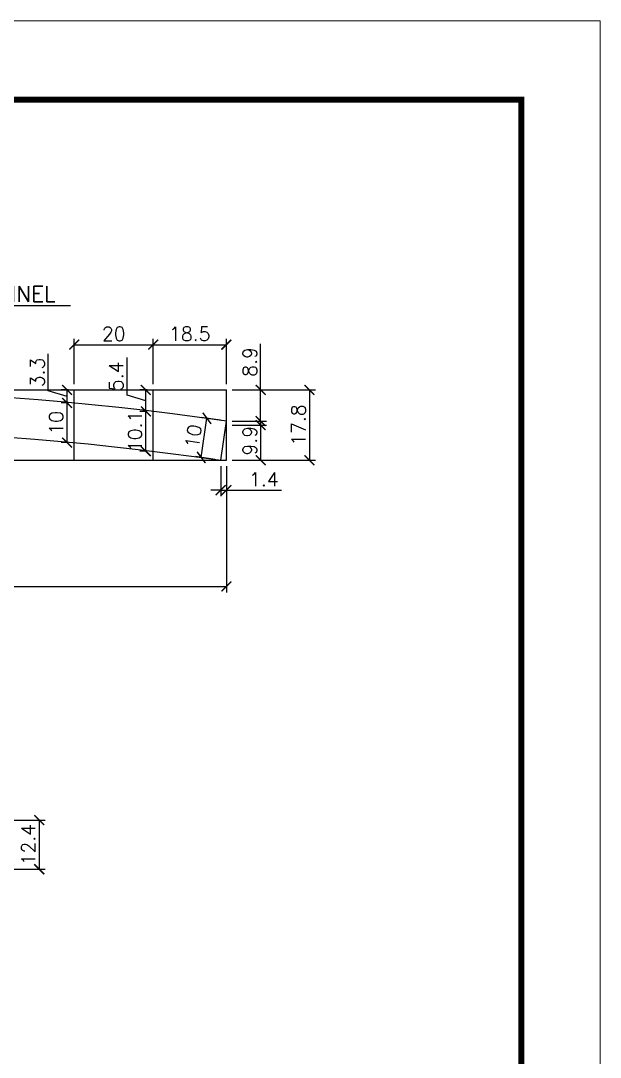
# Model space of a CAD drawing. Extents: x 2582 to 128055, y -26396 to 2611.
# Drawn here: x 3773 to 4067, y -4048 to -3523 of the extents above; entities that cross this region are included whole.
import ezdxf

# ---------------------------------------------------------------- set-up
doc = ezdxf.new("R2010")
doc.units = 0
doc.header["$PDMODE"] = 35
doc.linetypes.add('DASHED', pattern=[0.75, 0.5, -0.25])
for name, color, linetype in [('220', 4, 'Continuous'), ('COTA', 241, 'Continuous'), ('Painéis', 200, 'Continuous')]:
    doc.layers.add(name, color=color, linetype=linetype)
doc.layers.add('Folhas', color=255, linetype='Continuous', lineweight=9)
doc.layers.add('SARRAFO DE PRESSAO', color=251, linetype='DASHED', lineweight=9)
doc.styles.add('COTA TECNICA', font='techl___.ttf', dxfattribs={"height": 10})
doc.styles.add('Romans', font='romans.shx')
doc.dimstyles.new('Cota Seção (2x)', dxfattribs={"dimtxt": 7, "dimasz": 5, "dimexe": 3, "dimexo": 3, "dimgap": 2, "dimtad": 3, "dimdec": 1, "dimlfac": 0.5, "dimzin": 12, "dimdsep": 46, "dimtxsty": 'Romans', "dimblk": 'ARCHTICK', "dimcen": 0, "dimclrd": 4, "dimclre": 4, "dimclrt": 1, "dimadec": 1, "dimazin": 3, "dimtfac": 1, "dimtdec": 1, "dimtmove": 0, "dimatfit": 3, "dimldrblk": 'OBLIQUE', "dimfxl": 1, "dimtolj": 1, "dimtzin": 12, "dimarcsym": 0})
doc.dimstyles.new('PAINEL', dxfattribs={"dimtxt": 10, "dimasz": 3, "dimexe": 3, "dimexo": 3, "dimgap": 3, "dimtad": 1, "dimdec": 1, "dimzin": 12, "dimdsep": 46, "dimtxsty": 'COTA TECNICA', "dimblk1": 'OBLIQUE', "dimblk2": 'OBLIQUE', "dimsah": 1, "dimcen": 0.9, "dimclrd": 4, "dimclre": 4, "dimclrt": 240, "dimadec": 1, "dimazin": 3, "dimtfac": 1, "dimtdec": 1, "dimtmove": 0, "dimatfit": 3, "dimfxl": 1, "dimtolj": 1, "dimtzin": 12, "dimarcsym": 0})

# ---------------------------------------------------------------- blocks, each defined once
blk = doc.blocks.new('9999999999')
at = {"layer": 'Folhas'}
blk.add_lwpolyline([(98138.98, 34190.21), (99623.98, 34190.21), (99623.98, 35240.21), (98138.98, 35240.21)], close=True, dxfattribs=at)
at = {"layer": 'Folhas', "color": 30, "const_width": 3}
blk.add_lwpolyline([(98213.98, 34230.21), (99583.98, 34230.21), (99583.98, 35200.21), (98213.98, 35200.21)], close=True, dxfattribs=at)
blk = doc.blocks.new('_ArchTick')
at = {"color": 0, "linetype": 'ByBlock', "const_width": 0.15}
blk.add_lwpolyline([(-0.5, -0.5), (0.5, 0.5)], dxfattribs=at)
blk = doc.blocks.new('*D811')
at = {"layer": 'COTA', "color": 4, "lineweight": -2, "transparency": 16777216}
blk.add_line((3874.41, -3748.65), (3874.41, -3763.84), dxfattribs=at)
at = {"layer": 'COTA', "color": 4, "linetype": 'ByBlock', "lineweight": -2, "transparency": 16777216}
for p, q in [((3877.29, -3748.65), (3877.29, -3763.84)), ((3874.41, -3760.84), (3869.41, -3760.84)), ((3874.41, -3760.84), (3877.29, -3760.84)), ((3877.29, -3760.84), (3905.29, -3760.84))]:
    blk.add_line(p, q, dxfattribs=at)
at = {"layer": 'Defpoints', "color": 0, "linetype": 'ByBlock', "transparency": 16777216}
for p in [(3874.41, -3745.65), (3877.29, -3745.65), (3877.29, -3760.84)]:
    blk.add_point(p, dxfattribs=at)
at = {"layer": 'COTA', "color": 4, "linetype": 'ByBlock', "lineweight": -2, "transparency": 16777216, "xscale": 5, "yscale": 5, "zscale": 5}
blk.add_blockref('_ArchTick', (3874.41, -3760.84), dxfattribs=at)
at = {"layer": 'COTA', "color": 4, "linetype": 'ByBlock', "lineweight": -2, "transparency": 16777216, "xscale": 5, "yscale": 5, "zscale": 5, "rotation": 180}
blk.add_blockref('_ArchTick', (3877.29, -3760.84), dxfattribs=at)
at = {"layer": 'COTA', "color": 1, "linetype": 'ByBlock', "transparency": 16777216, "insert": (3896.29, -3755.34), "char_height": 7, "attachment_point": 5, "style": 'Romans'}
blk.add_mtext('\\A1;1.4', dxfattribs=at)
blk = doc.blocks.new('_Oblique')
at = {"color": 0, "linetype": 'ByBlock', "lineweight": -2}
blk.add_line((-0.5, -0.5), (0.5, 0.5), dxfattribs=at)
blk = doc.blocks.new('*D812')
at = {"layer": 'COTA', "color": 4, "linetype": 'ByBlock', "lineweight": -2, "transparency": 16777216}
for p, q in [((3894.66, -3710.06), (3894.66, -3686.72)), ((3880.29, -3710.06), (3897.66, -3710.06)), ((3894.66, -3727.85), (3894.66, -3710.06))]:
    blk.add_line(p, q, dxfattribs=at)
at = {"layer": 'COTA', "color": 4, "lineweight": -2, "transparency": 16777216}
blk.add_line((3880.29, -3727.85), (3897.66, -3727.85), dxfattribs=at)
at = {"layer": 'Defpoints', "color": 0, "linetype": 'ByBlock', "transparency": 16777216}
for p in [(3877.29, -3710.06), (3894.66, -3710.06), (3877.29, -3727.85)]:
    blk.add_point(p, dxfattribs=at)
at = {"layer": 'COTA', "color": 4, "linetype": 'ByBlock', "lineweight": -2, "transparency": 16777216, "xscale": 5, "yscale": 5, "zscale": 5}
for p, rotation in [((3894.66, -3710.06), 90), ((3894.66, -3727.85), 270)]:
    blk.add_blockref('_ArchTick', p, dxfattribs=dict(at, rotation=rotation))
at = {"layer": 'COTA', "color": 1, "linetype": 'ByBlock', "transparency": 16777216, "insert": (3889.16, -3695.89), "char_height": 7, "attachment_point": 5, "rotation": 90, "style": 'Romans'}
blk.add_mtext('\\A1;8.9', dxfattribs=at)
blk = doc.blocks.new('*D813')
at = {"layer": 'COTA', "color": 4, "lineweight": -2, "transparency": 16777216}
blk.add_line((3880.29, -3710.06), (3922.35, -3710.06), dxfattribs=at)
at = {"layer": 'COTA', "color": 4, "linetype": 'ByBlock', "lineweight": -2, "transparency": 16777216}
for p, q in [((3919.35, -3710.06), (3919.35, -3745.65)), ((3880.29, -3745.65), (3922.35, -3745.65))]:
    blk.add_line(p, q, dxfattribs=at)
at = {"layer": 'Defpoints', "color": 0, "linetype": 'ByBlock', "transparency": 16777216}
for p in [(3877.29, -3710.06), (3877.29, -3745.65), (3919.35, -3745.65)]:
    blk.add_point(p, dxfattribs=at)
at = {"layer": 'COTA', "color": 4, "linetype": 'ByBlock', "lineweight": -2, "transparency": 16777216, "xscale": 5, "yscale": 5, "zscale": 5}
for p, rotation in [((3919.35, -3710.06), 90), ((3919.35, -3745.65), 270)]:
    blk.add_blockref('_ArchTick', p, dxfattribs=dict(at, rotation=rotation))
at = {"layer": 'COTA', "color": 1, "linetype": 'ByBlock', "transparency": 16777216, "insert": (3913.85, -3727.85), "char_height": 7, "attachment_point": 5, "rotation": 90, "style": 'Romans'}
blk.add_mtext('\\A1;17.8', dxfattribs=at)
blk = doc.blocks.new('*D815')
at = {"layer": 'COTA', "color": 4, "lineweight": -2, "transparency": 16777216}
blk.add_line((3880.29, -3725.85), (3897.66, -3725.85), dxfattribs=at)
at = {"layer": 'COTA', "color": 4, "linetype": 'ByBlock', "lineweight": -2, "transparency": 16777216}
for p, q in [((3894.66, -3725.85), (3894.66, -3745.65)), ((3880.29, -3745.65), (3897.66, -3745.65))]:
    blk.add_line(p, q, dxfattribs=at)
at = {"layer": 'Defpoints', "color": 0, "linetype": 'ByBlock', "transparency": 16777216}
for p in [(3877.29, -3725.85), (3877.29, -3745.65), (3894.66, -3745.65)]:
    blk.add_point(p, dxfattribs=at)
at = {"layer": 'COTA', "color": 4, "linetype": 'ByBlock', "lineweight": -2, "transparency": 16777216, "xscale": 5, "yscale": 5, "zscale": 5}
for p, rotation in [((3894.66, -3725.85), 90), ((3894.66, -3745.65), 270)]:
    blk.add_blockref('_ArchTick', p, dxfattribs=dict(at, rotation=rotation))
at = {"layer": 'COTA', "color": 1, "linetype": 'ByBlock', "transparency": 16777216, "insert": (3889.16, -3735.75), "char_height": 7, "attachment_point": 5, "rotation": 90, "style": 'Romans'}
blk.add_mtext('\\A1;9.9', dxfattribs=at)
blk = doc.blocks.new('*D816')
at = {"layer": 'COTA', "color": 4, "linetype": 'ByBlock', "lineweight": -2, "transparency": 16777216}
for p, q in [((3874.32, -3725.42), (3864.48, -3723.99)), ((3864.57, -3744.22), (3867.45, -3724.42))]:
    blk.add_line(p, q, dxfattribs=at)
at = {"layer": 'COTA', "color": 4, "lineweight": -2, "transparency": 16777216}
blk.add_line((3871.44, -3745.22), (3861.6, -3743.78), dxfattribs=at)
at = {"layer": 'Defpoints', "color": 0, "linetype": 'ByBlock', "transparency": 16777216}
for p in [(3867.45, -3724.42), (3877.29, -3725.86), (3874.41, -3745.65)]:
    blk.add_point(p, dxfattribs=at)
at = {"layer": 'COTA', "color": 4, "linetype": 'ByBlock', "lineweight": -2, "transparency": 16777216, "xscale": 5, "yscale": 5, "zscale": 5}
for p, rotation in [((3867.45, -3724.42), 81.72460995372163), ((3864.57, -3744.22), 261.7246099537217)]:
    blk.add_blockref('_ArchTick', p, dxfattribs=dict(at, rotation=rotation))
at = {"layer": 'COTA', "color": 1, "linetype": 'ByBlock', "transparency": 16777216, "insert": (3860.57, -3733.53), "char_height": 7, "attachment_point": 5, "rotation": 81.7246, "style": 'Romans'}
blk.add_mtext('\\A1;10', dxfattribs=at)
blk = doc.blocks.new('*D834')
at = {"layer": 'COTA', "color": 4, "linetype": 'ByBlock', "lineweight": -2, "transparency": 16777216}
for p, q in [((3797.27, -3716.66), (3793.63, -3716.66)), ((3796.63, -3736.75), (3796.63, -3716.66))]:
    blk.add_line(p, q, dxfattribs=at)
at = {"layer": 'COTA', "color": 4, "lineweight": -2, "transparency": 16777216}
blk.add_line((3797.27, -3736.75), (3793.63, -3736.75), dxfattribs=at)
at = {"layer": 'Defpoints', "color": 0, "linetype": 'ByBlock', "transparency": 16777216}
for p in [(3796.63, -3716.66), (3800.27, -3716.66), (3800.27, -3736.75)]:
    blk.add_point(p, dxfattribs=at)
at = {"layer": 'COTA', "color": 4, "linetype": 'ByBlock', "lineweight": -2, "transparency": 16777216, "xscale": 5, "yscale": 5, "zscale": 5}
for p, rotation in [((3796.63, -3716.66), 90), ((3796.63, -3736.75), 270)]:
    blk.add_blockref('_ArchTick', p, dxfattribs=dict(at, rotation=rotation))
at = {"layer": 'COTA', "color": 1, "linetype": 'ByBlock', "transparency": 16777216, "insert": (3791.13, -3726.7), "char_height": 7, "attachment_point": 5, "rotation": 90, "style": 'Romans'}
blk.add_mtext('\\A1;10', dxfattribs=at)
blk = doc.blocks.new('*D835')
at = {"layer": 'COTA', "color": 4, "linetype": 'ByBlock', "lineweight": -2, "transparency": 16777216}
for p, q in [((3787.13, -3710.51), (3787.13, -3691.85)), ((3796.63, -3713.36), (3787.13, -3710.51)), ((3797.27, -3710.07), (3793.63, -3710.07)), ((3796.63, -3716.66), (3796.63, -3710.07))]:
    blk.add_line(p, q, dxfattribs=at)
at = {"layer": 'COTA', "color": 4, "lineweight": -2, "transparency": 16777216}
blk.add_line((3797.27, -3716.66), (3793.63, -3716.66), dxfattribs=at)
at = {"layer": 'Defpoints', "color": 0, "linetype": 'ByBlock', "transparency": 16777216}
for p in [(3796.63, -3710.07), (3800.27, -3710.07), (3800.27, -3716.66)]:
    blk.add_point(p, dxfattribs=at)
at = {"layer": 'COTA', "color": 4, "linetype": 'ByBlock', "lineweight": -2, "transparency": 16777216, "xscale": 5, "yscale": 5, "zscale": 5}
for p, rotation in [((3796.63, -3710.07), 90), ((3796.63, -3716.66), 270)]:
    blk.add_blockref('_ArchTick', p, dxfattribs=dict(at, rotation=rotation))
at = {"layer": 'COTA', "color": 1, "linetype": 'ByBlock', "transparency": 16777216, "insert": (3781.63, -3701.18), "char_height": 7, "attachment_point": 5, "rotation": 90, "style": 'Romans'}
blk.add_mtext('\\A1;3.3', dxfattribs=at)
blk = doc.blocks.new('*D836')
at = {"layer": 'COTA', "color": 4, "linetype": 'ByBlock', "lineweight": -2, "transparency": 16777216}
for p, q in [((3837.27, -3720.94), (3833.5, -3720.94)), ((3836.5, -3741.08), (3836.5, -3720.94))]:
    blk.add_line(p, q, dxfattribs=at)
at = {"layer": 'COTA', "color": 4, "lineweight": -2, "transparency": 16777216}
blk.add_line((3837.27, -3741.08), (3833.5, -3741.08), dxfattribs=at)
at = {"layer": 'Defpoints', "color": 0, "linetype": 'ByBlock', "transparency": 16777216}
for p in [(3836.5, -3720.94), (3840.27, -3720.94), (3840.27, -3741.08)]:
    blk.add_point(p, dxfattribs=at)
at = {"layer": 'COTA', "color": 4, "linetype": 'ByBlock', "lineweight": -2, "transparency": 16777216, "xscale": 5, "yscale": 5, "zscale": 5}
for p, rotation in [((3836.5, -3720.94), 90), ((3836.5, -3741.08), 270)]:
    blk.add_blockref('_ArchTick', p, dxfattribs=dict(at, rotation=rotation))
at = {"layer": 'COTA', "color": 1, "linetype": 'ByBlock', "transparency": 16777216, "insert": (3831, -3731.01), "char_height": 7, "attachment_point": 5, "rotation": 90, "style": 'Romans'}
blk.add_mtext('\\A1;10.1', dxfattribs=at)
blk = doc.blocks.new('*D837')
at = {"layer": 'COTA', "color": 4, "linetype": 'ByBlock', "lineweight": -2, "transparency": 16777216}
for p, q in [((3827, -3712.65), (3827, -3693.65)), ((3837.27, -3710.07), (3833.5, -3710.07)), ((3836.5, -3720.94), (3836.5, -3710.07)), ((3836.5, -3715.5), (3827, -3712.65))]:
    blk.add_line(p, q, dxfattribs=at)
at = {"layer": 'COTA', "color": 4, "lineweight": -2, "transparency": 16777216}
blk.add_line((3837.27, -3720.94), (3833.5, -3720.94), dxfattribs=at)
at = {"layer": 'Defpoints', "color": 0, "linetype": 'ByBlock', "transparency": 16777216}
for p in [(3836.5, -3710.07), (3840.27, -3710.07), (3840.27, -3720.94)]:
    blk.add_point(p, dxfattribs=at)
at = {"layer": 'COTA', "color": 4, "linetype": 'ByBlock', "lineweight": -2, "transparency": 16777216, "xscale": 5, "yscale": 5, "zscale": 5}
for p, rotation in [((3836.5, -3710.07), 90), ((3836.5, -3720.94), 270)]:
    blk.add_blockref('_ArchTick', p, dxfattribs=dict(at, rotation=rotation))
at = {"layer": 'COTA', "color": 1, "linetype": 'ByBlock', "transparency": 16777216, "insert": (3821.5, -3703.15), "char_height": 7, "attachment_point": 5, "rotation": 90, "style": 'Romans'}
blk.add_mtext('\\A1;5.4', dxfattribs=at)
blk = doc.blocks.new('*D838')
at = {"layer": 'COTA', "color": 4, "lineweight": -2, "transparency": 16777216}
blk.add_line((3440.27, -3748.66), (3440.27, -3812.57), dxfattribs=at)
at = {"layer": 'COTA', "color": 4, "linetype": 'ByBlock', "lineweight": -2, "transparency": 16777216}
for p, q in [((3877.29, -3748.65), (3877.29, -3812.57)), ((3440.27, -3809.57), (3877.29, -3809.57))]:
    blk.add_line(p, q, dxfattribs=at)
at = {"layer": 'Defpoints', "color": 0, "linetype": 'ByBlock', "transparency": 16777216}
for p in [(3440.27, -3745.66), (3877.29, -3745.65), (3877.29, -3809.57)]:
    blk.add_point(p, dxfattribs=at)
at = {"layer": 'COTA', "color": 4, "linetype": 'ByBlock', "lineweight": -2, "transparency": 16777216, "xscale": 5, "yscale": 5, "zscale": 5, "rotation": 180}
blk.add_blockref('_ArchTick', (3440.27, -3809.57), dxfattribs=at)
at = {"layer": 'COTA', "color": 4, "linetype": 'ByBlock', "lineweight": -2, "transparency": 16777216, "xscale": 5, "yscale": 5, "zscale": 5}
blk.add_blockref('_ArchTick', (3877.29, -3809.57), dxfattribs=at)
at = {"layer": 'COTA', "color": 1, "linetype": 'ByBlock', "transparency": 16777216, "insert": (3658.78, -3804.07), "char_height": 7, "attachment_point": 5, "style": 'Romans'}
blk.add_mtext('\\A1;218.5', dxfattribs=at)
blk = doc.blocks.new('*D840')
at = {"layer": 'COTA', "color": 4, "lineweight": -2, "transparency": 16777216}
blk.add_line((3800.27, -3707.07), (3800.27, -3684.13), dxfattribs=at)
at = {"layer": 'COTA', "color": 4, "linetype": 'ByBlock', "lineweight": -2, "transparency": 16777216}
for p, q in [((3840.27, -3707.07), (3840.27, -3684.13)), ((3800.27, -3687.13), (3840.27, -3687.13))]:
    blk.add_line(p, q, dxfattribs=at)
at = {"layer": 'Defpoints', "color": 0, "linetype": 'ByBlock', "transparency": 16777216}
for p in [(3840.27, -3687.13), (3800.27, -3710.07), (3840.27, -3710.07)]:
    blk.add_point(p, dxfattribs=at)
at = {"layer": 'COTA', "color": 4, "linetype": 'ByBlock', "lineweight": -2, "transparency": 16777216, "xscale": 5, "yscale": 5, "zscale": 5, "rotation": 180}
blk.add_blockref('_ArchTick', (3800.27, -3687.13), dxfattribs=at)
at = {"layer": 'COTA', "color": 4, "linetype": 'ByBlock', "lineweight": -2, "transparency": 16777216, "xscale": 5, "yscale": 5, "zscale": 5}
blk.add_blockref('_ArchTick', (3840.27, -3687.13), dxfattribs=at)
at = {"layer": 'COTA', "color": 1, "linetype": 'ByBlock', "transparency": 16777216, "insert": (3820.27, -3681.63), "char_height": 7, "attachment_point": 5, "style": 'Romans'}
blk.add_mtext('\\A1;20', dxfattribs=at)
blk = doc.blocks.new('*D841')
at = {"layer": 'COTA', "color": 4, "lineweight": -2, "transparency": 16777216}
blk.add_line((3840.27, -3707.07), (3840.27, -3684.13), dxfattribs=at)
at = {"layer": 'COTA', "color": 4, "linetype": 'ByBlock', "lineweight": -2, "transparency": 16777216}
for p, q in [((3877.29, -3707.07), (3877.29, -3684.13)), ((3840.27, -3687.13), (3877.29, -3687.13))]:
    blk.add_line(p, q, dxfattribs=at)
at = {"layer": 'Defpoints', "color": 0, "linetype": 'ByBlock', "transparency": 16777216}
for p in [(3877.29, -3687.13), (3840.27, -3710.07), (3877.29, -3710.07)]:
    blk.add_point(p, dxfattribs=at)
at = {"layer": 'COTA', "color": 4, "linetype": 'ByBlock', "lineweight": -2, "transparency": 16777216, "xscale": 5, "yscale": 5, "zscale": 5, "rotation": 180}
blk.add_blockref('_ArchTick', (3840.27, -3687.13), dxfattribs=at)
at = {"layer": 'COTA', "color": 4, "linetype": 'ByBlock', "lineweight": -2, "transparency": 16777216, "xscale": 5, "yscale": 5, "zscale": 5}
blk.add_blockref('_ArchTick', (3877.29, -3687.13), dxfattribs=at)
at = {"layer": 'COTA', "color": 1, "linetype": 'ByBlock', "transparency": 16777216, "insert": (3858.78, -3681.63), "char_height": 7, "attachment_point": 5, "style": 'Romans'}
blk.add_mtext('\\A1;18.5', dxfattribs=at)
blk = doc.blocks.new('*D874')
at = {"layer": '220', "color": 4, "lineweight": -2, "transparency": 16777216}
for p, q in [((3750.62, -3927.93), (3785.52, -3927.93)), ((3782.52, -3927.93), (3782.52, -3952.82)), ((3750.62, -3952.82), (3785.52, -3952.82))]:
    blk.add_line(p, q, dxfattribs=at)
at = {"layer": 'Defpoints', "color": 0, "transparency": 16777216}
for p in [(3747.62, -3927.93), (3747.62, -3952.82), (3782.52, -3952.82)]:
    blk.add_point(p, dxfattribs=at)
at = {"layer": '220', "color": 4, "lineweight": -2, "transparency": 16777216, "xscale": 5, "yscale": 5, "zscale": 5}
for p, rotation in [((3782.52, -3927.93), 90), ((3782.52, -3952.82), 270)]:
    blk.add_blockref('_ArchTick', p, dxfattribs=dict(at, rotation=rotation))
at = {"layer": '220', "color": 1, "transparency": 16777216, "insert": (3777.02, -3940.37), "char_height": 7, "attachment_point": 5, "rotation": 90, "style": 'Romans'}
blk.add_mtext('\\A1;12.4', dxfattribs=at)

msp = doc.modelspace()

# ---------------------------------------------------------------- linework, layer by layer
at = {"layer": 'COTA', "linetype": 'ByBlock'}
for p, q in [((3440.27, -3710.07), (3877.29, -3710.06)), ((3800.27, -3745.66), (3800.27, -3710.07)), ((3840.27, -3745.66), (3840.27, -3710.07)), ((3877.29, -3745.65), (3877.29, -3710.06)), ((3440.27, -3745.66), (3877.29, -3745.65))]:
    msp.add_line(p, q, dxfattribs=at)
at = {"layer": 'Painéis'}
msp.add_lwpolyline([(3874.41, -3745.65), (3877.29, -3725.86, 0.072408), (3440.27, -3725.91), (3443.46, -3745.66, -0.072357)], format="xyb", close=True, dxfattribs=at)

# ---------------------------------------------------------------- block references
at = {"layer": 'SARRAFO DE PRESSAO', "color": 6, "linetype": 'ByBlock'}
msp.add_blockref('9999999999', (-95557.34, -38763.26), dxfattribs=at)

# ---------------------------------------------------------------- texts
at = {"color": 240, "insert": (3790.81, -3665.45), "char_height": 8, "attachment_point": 9, "style": 'Romans'}
msp.add_mtext('\\A1;PAINEL', dxfattribs=at)

# ---------------------------------------------------------------- dimensions: what is measured, and where the dimension line sits
at = {"layer": '220'}
dim = msp.add_aligned_dim(p1=(3747.62, -3927.93), p2=(3747.62, -3952.82), distance=34.89, dimstyle='Cota Seção (2x)', dxfattribs=at)
dim.commit()
dim.dimension.update_dxf_attribs({"geometry": '*D874', "text_midpoint": (3777.02, -3940.37)})
at = {"layer": 'COTA', "linetype": 'ByBlock'}
for base, p1, p2, picture, middle in [((3840.27, -3687.13), (3800.27, -3710.07), (3840.27, -3710.07), '*D840', (3820.27, -3681.63)), ((3877.29, -3687.13), (3840.27, -3710.07), (3877.29, -3710.07), '*D841', (3858.78, -3681.63))]:
    dim = msp.add_linear_dim(base=base, p1=p1, p2=p2, dimstyle='Cota Seção (2x)', override={"dimtmove": 1}, dxfattribs=at)
    dim.commit()
    dim.dimension.update_dxf_attribs({"geometry": picture, "text_midpoint": middle})
for base, p1, p2, picture, middle in [((3894.66, -3710.06), (3877.29, -3727.85), (3877.29, -3710.06), '*D812', (3889.16, -3695.89)), ((3919.35, -3745.65), (3877.29, -3710.06), (3877.29, -3745.65), '*D813', (3913.85, -3727.85)), ((3796.63, -3716.66), (3800.27, -3736.75), (3800.27, -3716.66), '*D834', (3791.13, -3726.7)), ((3894.66, -3745.65), (3877.29, -3725.85), (3877.29, -3745.65), '*D815', (3889.16, -3735.75))]:
    dim = msp.add_linear_dim(base=base, p1=p1, p2=p2, angle=90, dimstyle='Cota Seção (2x)', dxfattribs=at)
    dim.commit()
    dim.dimension.update_dxf_attribs({"geometry": picture, "text_midpoint": middle})
for base, p1, p2, picture, middle in [((3796.63, -3710.07), (3800.27, -3716.66), (3800.27, -3710.07), '*D835', (3781.63, -3708.51)), ((3836.5, -3710.07), (3840.27, -3720.94), (3840.27, -3710.07), '*D837', (3821.5, -3710.65))]:
    dim = msp.add_linear_dim(base=base, p1=p1, p2=p2, angle=90, dimstyle='Cota Seção (2x)', override={"dimtmove": 1}, dxfattribs=at)
    dim.commit()
    dim.dimension.update_dxf_attribs({"geometry": picture, "text_midpoint": middle})
dim = msp.add_linear_dim(base=(3836.5, -3720.94), p1=(3840.27, -3741.08), p2=(3840.27, -3720.94), angle=90, dimstyle='Cota Seção (2x)', dxfattribs=at)
dim.commit()
dim.dimension.update_dxf_attribs({"geometry": '*D836', "text_midpoint": (3836.5, -3731.01), "dimtype": 160})
dim = msp.add_aligned_dim(p1=(3874.41, -3745.65), p2=(3877.29, -3725.86), distance=9.94, dimstyle='Cota Seção (2x)', dxfattribs=at)
dim.commit()
dim.dimension.update_dxf_attribs({"geometry": '*D816', "text_midpoint": (3860.57, -3733.53)})
dim = msp.add_linear_dim(base=(3877.29, -3809.57), p1=(3440.27, -3745.66), p2=(3877.29, -3745.65), dimstyle='Cota Seção (2x)', dxfattribs=at)
dim.commit()
dim.dimension.update_dxf_attribs({"geometry": '*D838', "text_midpoint": (3658.78, -3809.57), "dimtype": 160})
dim = msp.add_linear_dim(base=(3877.29, -3760.84), p1=(3874.41, -3745.65), p2=(3877.29, -3745.65), dimstyle='Cota Seção (2x)', dxfattribs=at)
dim.commit()
dim.dimension.update_dxf_attribs({"geometry": '*D811', "text_midpoint": (3896.29, -3755.34)})

# ---------------------------------------------------------------- leaders
at = {"annotation_type": 0, "has_hookline": 1, "hookline_direction": 1, "horizontal_direction": (-1, 0, 0)}
msp.add_leader([(3723.31, -3714.67), (3748.71, -3667.31), (3794.39, -3667.31)], dimstyle='PAINEL', override={"dimasz": 7}, dxfattribs=at)

doc.saveas('drawing.dxf')
